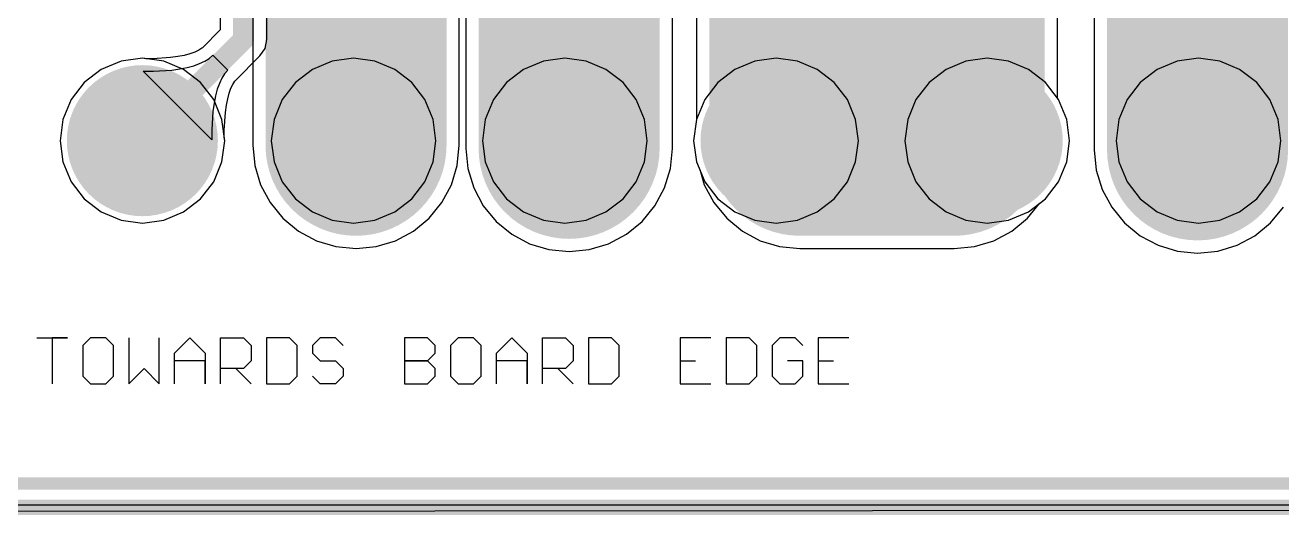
# Model space of a CAD drawing. Header units: millimetres. Extents: x 0.26 to 7.33, y 1.06 to 4.59.
# Drawn here: x 1.256 to 2.075, y 1.665 to 1.985 of the extents above; entities that cross this region are included whole.
import ezdxf

# ---------------------------------------------------------------- set-up
doc = ezdxf.new("R2010")
doc.units = ezdxf.units.MM
doc.header["$MEASUREMENT"] = 0
for name, color, linetype in [('BottomLayer', 5, 'Continuous'), ('BottomSolder', 6, 'Continuous'), ('Mechanical20', 56, 'Continuous'), ('MultiLayer', 9, 'Continuous'), ('PadHoleLayer', 156, 'Continuous'), ('TopLayer', 1, 'Continuous'), ('TopOverlay', 2, 'Continuous'), ('TopSolder', 216, 'Continuous')]:
    doc.layers.add(name, color=color, linetype=linetype)

# ---------------------------------------------------------------- blocks, each defined once
blk = doc.blocks.new('MX150_20_PIN_29')
at = {"layer": 'BottomLayer', "const_width": 0.04528}
for points in [[(-0.22933, -0.0689, 1), (-0.18405, -0.0689, 1)], [(-0.09154, -0.0689, 1), (-0.04626, -0.0689, 1)], [(0.04626, -0.0689, 1), (0.09154, -0.0689, 1)], [(0.18406, -0.0689, 1), (0.22933, -0.0689, 1)], [(0.32185, -0.0689, 1), (0.36713, -0.0689, 1)], [(0.45965, -0.0689, 1), (0.50492, -0.0689, 1)]]:
    blk.add_lwpolyline(points, format="xyb", close=True, dxfattribs=at)
at = {"layer": 'BottomSolder', "const_width": 0.04928}
for points in [[(-0.23133, -0.0689, 1), (-0.18205, -0.0689, 1)], [(-0.09354, -0.0689, 1), (-0.04426, -0.0689, 1)], [(0.04426, -0.0689, 1), (0.09354, -0.0689, 1)], [(0.18206, -0.0689, 1), (0.23133, -0.0689, 1)], [(0.31985, -0.0689, 1), (0.36913, -0.0689, 1)], [(0.45765, -0.0689, 1), (0.50692, -0.0689, 1)]]:
    blk.add_lwpolyline(points, format="xyb", close=True, dxfattribs=at)
at = {"layer": 'MultiLayer', "const_width": 0.04528}
for points in [[(-0.22933, -0.0689, 1), (-0.18405, -0.0689, 1)], [(-0.09154, -0.0689, 1), (-0.04626, -0.0689, 1)], [(0.04626, -0.0689, 1), (0.09154, -0.0689, 1)], [(0.18406, -0.0689, 1), (0.22933, -0.0689, 1)], [(0.32185, -0.0689, 1), (0.36713, -0.0689, 1)], [(0.45965, -0.0689, 1), (0.50492, -0.0689, 1)]]:
    blk.add_lwpolyline(points, format="xyb", close=True, dxfattribs=at)
at = {"layer": 'PadHoleLayer', "const_width": 0.0315}
for points in [[(-0.22244, -0.0689, 1), (-0.19094, -0.0689, 1)], [(-0.08465, -0.0689, 1), (-0.05315, -0.0689, 1)], [(0.05315, -0.0689, 1), (0.08465, -0.0689, 1)], [(0.19095, -0.0689, 1), (0.22244, -0.0689, 1)], [(0.32874, -0.0689, 1), (0.36024, -0.0689, 1)], [(0.46654, -0.0689, 1), (0.49803, -0.0689, 1)]]:
    blk.add_lwpolyline(points, format="xyb", close=True, dxfattribs=at)
at = {"layer": 'TopLayer', "const_width": 0.04528}
for points in [[(-0.22933, -0.0689, 1), (-0.18405, -0.0689, 1)], [(-0.09154, -0.0689, 1), (-0.04626, -0.0689, 1)], [(0.04626, -0.0689, 1), (0.09154, -0.0689, 1)], [(0.18406, -0.0689, 1), (0.22933, -0.0689, 1)], [(0.32185, -0.0689, 1), (0.36713, -0.0689, 1)], [(0.45965, -0.0689, 1), (0.50492, -0.0689, 1)]]:
    blk.add_lwpolyline(points, format="xyb", close=True, dxfattribs=at)
at = {"layer": 'TopOverlay'}
for p, q in [((-0.27559, -0.19757), (-0.2556, -0.19757)), ((-0.2556, -0.19757), (-0.26559, -0.19757)), ((-0.26559, -0.19757), (-0.26559, -0.22756)), ((-0.2406, -0.19757), (-0.2456, -0.20257)), ((-0.2456, -0.20257), (-0.2456, -0.22256)), ((-0.23061, -0.19757), (-0.2406, -0.19757)), ((-0.22561, -0.20257), (-0.23061, -0.19757)), ((-0.22561, -0.22256), (-0.22561, -0.20257)), ((-0.21561, -0.19757), (-0.21561, -0.22756)), ((-0.19562, -0.22756), (-0.19562, -0.19757)), ((-0.18562, -0.20757), (-0.17562, -0.19757)), ((-0.17562, -0.19757), (-0.16563, -0.20757)), ((-0.15563, -0.22756), (-0.15563, -0.19757)), ((-0.15563, -0.19757), (-0.14063, -0.19757)), ((-0.14063, -0.19757), (-0.13564, -0.20257)), ((-0.13564, -0.20257), (-0.13564, -0.21256)), ((-0.12564, -0.19757), (-0.12564, -0.22756)), ((-0.11064, -0.19757), (-0.12564, -0.19757)), ((-0.10565, -0.20257), (-0.11064, -0.19757)), ((-0.10565, -0.22256), (-0.10565, -0.20257)), ((-0.09065, -0.19757), (-0.09565, -0.20257)), ((-0.09565, -0.20257), (-0.09565, -0.20757)), ((-0.08065, -0.19757), (-0.09065, -0.19757)), ((-0.07566, -0.20257), (-0.08065, -0.19757)), ((-0.03567, -0.19757), (-0.03567, -0.22756)), ((-0.02067, -0.19757), (-0.03567, -0.19757)), ((-0.01567, -0.20257), (-0.02067, -0.19757)), ((-0.01567, -0.20757), (-0.01567, -0.20257)), ((-0.00068, -0.19757), (-0.00568, -0.20257)), ((-0.00568, -0.20257), (-0.00568, -0.22256)), ((0.00932, -0.19757), (-0.00068, -0.19757)), ((0.01432, -0.20257), (0.00932, -0.19757)), ((0.01432, -0.22256), (0.01432, -0.20257)), ((0.02431, -0.20757), (0.03431, -0.19757)), ((0.03431, -0.19757), (0.04431, -0.20757)), ((0.0543, -0.22756), (0.0543, -0.19757)), ((0.0543, -0.19757), (0.0693, -0.19757)), ((0.0693, -0.19757), (0.0743, -0.20257)), ((0.0743, -0.20257), (0.0743, -0.21256)), ((0.08429, -0.19757), (0.08429, -0.22756)), ((0.09929, -0.19757), (0.08429, -0.19757)), ((0.10429, -0.20257), (0.09929, -0.19757)), ((0.10429, -0.22256), (0.10429, -0.20257)), ((0.16427, -0.19757), (0.14427, -0.19757)), ((0.14427, -0.19757), (0.14427, -0.22756)), ((0.17426, -0.19757), (0.17426, -0.22756)), ((0.18926, -0.19757), (0.17426, -0.19757)), ((0.19426, -0.20257), (0.18926, -0.19757)), ((0.19426, -0.22256), (0.19426, -0.20257)), ((0.20925, -0.19757), (0.20425, -0.20257)), ((0.20425, -0.20257), (0.20425, -0.22256)), ((0.21925, -0.19757), (0.20925, -0.19757)), ((0.22425, -0.20257), (0.21925, -0.19757)), ((0.25424, -0.19757), (0.23424, -0.19757)), ((0.23424, -0.19757), (0.23424, -0.22756)), ((-0.18562, -0.22756), (-0.18562, -0.20757)), ((-0.16563, -0.21256), (-0.18562, -0.21256)), ((-0.16563, -0.20757), (-0.16563, -0.22756)), ((-0.16563, -0.22756), (-0.16563, -0.21256)), ((-0.13564, -0.21256), (-0.14063, -0.21756)), ((-0.09565, -0.20757), (-0.09065, -0.21256)), ((-0.09065, -0.21256), (-0.08065, -0.21256)), ((-0.08065, -0.21256), (-0.07566, -0.21756)), ((-0.02067, -0.21256), (-0.03567, -0.21256)), ((-0.03567, -0.21256), (-0.02067, -0.21256)), ((-0.02067, -0.21256), (-0.01567, -0.20757)), ((-0.01567, -0.21756), (-0.02067, -0.21256)), ((0.02431, -0.22756), (0.02431, -0.20757)), ((0.04431, -0.21256), (0.02431, -0.21256)), ((0.04431, -0.20757), (0.04431, -0.22756)), ((0.04431, -0.22756), (0.04431, -0.21256)), ((0.0743, -0.21256), (0.0693, -0.21756)), ((0.14427, -0.21256), (0.15427, -0.21256)), ((0.22425, -0.21256), (0.21425, -0.21256)), ((0.22425, -0.22256), (0.22425, -0.21256)), ((0.23424, -0.21256), (0.24424, -0.21256)), ((-0.21561, -0.22756), (-0.20561, -0.21756)), ((-0.20561, -0.21756), (-0.19562, -0.22756)), ((-0.14063, -0.21756), (-0.15563, -0.21756)), ((-0.14563, -0.21756), (-0.13564, -0.22756)), ((-0.07566, -0.21756), (-0.07566, -0.22256)), ((-0.01567, -0.22256), (-0.01567, -0.21756)), ((0.0693, -0.21756), (0.0543, -0.21756)), ((0.0643, -0.21756), (0.0743, -0.22756)), ((-0.2456, -0.22256), (-0.2406, -0.22756)), ((-0.2406, -0.22756), (-0.23061, -0.22756)), ((-0.23061, -0.22756), (-0.22561, -0.22256)), ((-0.12564, -0.22756), (-0.11064, -0.22756)), ((-0.11064, -0.22756), (-0.10565, -0.22256)), ((-0.09065, -0.22756), (-0.09565, -0.22256)), ((-0.08065, -0.22756), (-0.09065, -0.22756)), ((-0.07566, -0.22256), (-0.08065, -0.22756)), ((-0.03567, -0.22756), (-0.02067, -0.22756)), ((-0.02067, -0.22756), (-0.01567, -0.22256)), ((-0.00568, -0.22256), (-0.00068, -0.22756)), ((-0.00068, -0.22756), (0.00932, -0.22756)), ((0.00932, -0.22756), (0.01432, -0.22256)), ((0.08429, -0.22756), (0.09929, -0.22756)), ((0.09929, -0.22756), (0.10429, -0.22256)), ((0.14427, -0.22756), (0.16427, -0.22756)), ((0.17426, -0.22756), (0.18926, -0.22756)), ((0.18926, -0.22756), (0.19426, -0.22256)), ((0.20425, -0.22256), (0.20925, -0.22756)), ((0.20925, -0.22756), (0.21925, -0.22756)), ((0.21925, -0.22756), (0.22425, -0.22256)), ((0.23424, -0.22756), (0.25424, -0.22756))]:
    blk.add_line(p, q, dxfattribs=at)
at = {"layer": 'TopOverlay', "const_width": 0.008}
blk.add_lwpolyline([(-1.08622, -0.29252), (1.0878, -0.29252)], dxfattribs=at)
at = {"layer": 'TopSolder', "const_width": 0.04928}
for points in [[(-0.23133, -0.0689, 1), (-0.18205, -0.0689, 1)], [(-0.09354, -0.0689, 1), (-0.04426, -0.0689, 1)], [(0.04426, -0.0689, 1), (0.09354, -0.0689, 1)], [(0.18206, -0.0689, 1), (0.23133, -0.0689, 1)], [(0.31985, -0.0689, 1), (0.36913, -0.0689, 1)], [(0.45765, -0.0689, 1), (0.50692, -0.0689, 1)]]:
    blk.add_lwpolyline(points, format="xyb", close=True, dxfattribs=at)

msp = doc.modelspace()

# ---------------------------------------------------------------- linework, layer by layer
at = {"layer": 'BottomLayer'}
for p, q in [((1.543, 2.04193), (1.543, 1.90413)), ((1.67776, 1.90413), (1.67776, 2.04193)), ((1.953, 2.04093), (1.953, 1.90313)), ((1.41318, 1.97514), (1.41318, 2.03193)), ((1.38282, 2.01823), (1.38282, 1.98143)), ((1.38282, 1.98143), (1.37112, 1.96974)), ((1.36874, 1.96813), (1.36619, 1.96692)), ((1.37072, 1.96939), (1.36874, 1.96813)), ((1.37112, 1.96974), (1.37072, 1.96939)), ((1.40873, 1.96441), (1.41203, 1.96933)), ((1.41203, 1.96933), (1.41318, 1.97514)), ((1.31808, 1.96104), (1.30512, 1.95567)), ((1.33199, 1.96287), (1.31808, 1.96104)), ((1.33423, 1.96258), (1.33199, 1.96287)), ((1.33887, 1.9626), (1.33423, 1.96258)), ((1.35033, 1.96332), (1.33887, 1.9626)), ((1.35507, 1.96396), (1.35033, 1.96332)), ((1.35935, 1.9648), (1.35507, 1.96396)), ((1.36306, 1.96579), (1.35935, 1.9648)), ((1.36619, 1.96692), (1.36306, 1.96579)), ((1.36934, 1.95938), (1.37269, 1.96098)), ((1.37269, 1.96098), (1.37557, 1.96281)), ((1.37557, 1.96281), (1.37797, 1.96486)), ((1.37797, 1.96486), (1.38771, 1.95511)), ((1.39259, 1.94827), (1.40873, 1.96441)), ((1.45588, 1.96104), (1.44292, 1.95567)), ((1.46979, 1.96287), (1.45588, 1.96104)), ((1.48369, 1.96104), (1.46979, 1.96287)), ((1.49666, 1.95567), (1.48369, 1.96104)), ((1.73147, 1.96104), (1.71851, 1.95567)), ((1.74538, 1.96287), (1.73147, 1.96104)), ((1.75929, 1.96104), (1.74538, 1.96287)), ((1.77225, 1.95567), (1.75929, 1.96104)), ((1.86927, 1.96104), (1.85631, 1.95567)), ((1.88317, 1.96287), (1.86927, 1.96104)), ((1.89708, 1.96104), (1.88317, 1.96287)), ((1.91004, 1.95567), (1.89708, 1.96104)), ((1.30512, 1.95567), (1.294, 1.94713)), ((1.33244, 1.95441), (1.33915, 1.95445)), ((1.37727, 1.90959), (1.33244, 1.95441)), ((1.33915, 1.95445), (1.35113, 1.9552)), ((1.35113, 1.9552), (1.3564, 1.95591)), ((1.3564, 1.95591), (1.36119, 1.95685)), ((1.36119, 1.95685), (1.3655, 1.958)), ((1.3655, 1.958), (1.36934, 1.95938)), ((1.38567, 1.95271), (1.38384, 1.94984)), ((1.38771, 1.95511), (1.38567, 1.95271)), ((1.44292, 1.95567), (1.43179, 1.94713)), ((1.50778, 1.94713), (1.49666, 1.95567)), ((1.71851, 1.95567), (1.70738, 1.94713)), ((1.78337, 1.94713), (1.77225, 1.95567)), ((1.85631, 1.95567), (1.84518, 1.94713)), ((1.92117, 1.94713), (1.91004, 1.95567)), ((1.294, 1.94713), (1.28546, 1.936)), ((1.38224, 1.94648), (1.38086, 1.94265)), ((1.38384, 1.94984), (1.38224, 1.94648)), ((1.38865, 1.94021), (1.38978, 1.94334)), ((1.38978, 1.94334), (1.39099, 1.94588)), ((1.39099, 1.94588), (1.39225, 1.94786)), ((1.39225, 1.94786), (1.39259, 1.94827)), ((1.43179, 1.94713), (1.42325, 1.936)), ((1.51632, 1.936), (1.50778, 1.94713)), ((1.70738, 1.94713), (1.69884, 1.936)), ((1.79191, 1.936), (1.78337, 1.94713)), ((1.84518, 1.94713), (1.83664, 1.936)), ((1.92971, 1.936), (1.92117, 1.94713)), ((1.28546, 1.936), (1.28009, 1.92304)), ((1.3797, 1.93833), (1.37877, 1.93354)), ((1.38086, 1.94265), (1.3797, 1.93833)), ((1.38682, 1.93222), (1.38766, 1.93649)), ((1.38766, 1.93649), (1.38865, 1.94021)), ((1.42325, 1.936), (1.41788, 1.92304)), ((1.52169, 1.92304), (1.51632, 1.936)), ((1.69884, 1.936), (1.69347, 1.92304)), ((1.79728, 1.92304), (1.79191, 1.936)), ((1.83664, 1.936), (1.83127, 1.92304)), ((1.93508, 1.92304), (1.92971, 1.936)), ((1.37806, 1.92827), (1.37731, 1.91629)), ((1.37877, 1.93354), (1.37806, 1.92827)), ((1.38546, 1.91601), (1.38618, 1.92747)), ((1.38618, 1.92747), (1.38682, 1.93222)), ((1.28009, 1.92304), (1.27826, 1.90913)), ((1.41788, 1.92304), (1.41605, 1.90913)), ((1.52352, 1.90913), (1.52169, 1.92304)), ((1.69347, 1.92304), (1.69164, 1.90913)), ((1.79911, 1.90913), (1.79728, 1.92304)), ((1.83127, 1.92304), (1.82944, 1.90913)), ((1.93691, 1.90913), (1.93508, 1.92304)), ((1.37731, 1.91629), (1.37727, 1.90959)), ((1.38543, 1.91137), (1.38546, 1.91601)), ((1.38573, 1.90913), (1.38543, 1.91137)), ((1.27826, 1.90913), (1.28009, 1.89523)), ((1.3839, 1.89523), (1.38573, 1.90913)), ((1.41605, 1.90913), (1.41788, 1.89523)), ((1.52169, 1.89523), (1.52352, 1.90913)), ((1.543, 1.90413), (1.54429, 1.89099)), ((1.67646, 1.89099), (1.67776, 1.90413)), ((1.69164, 1.90913), (1.69347, 1.89523)), ((1.79728, 1.89523), (1.79911, 1.90913)), ((1.82944, 1.90913), (1.83127, 1.89523)), ((1.93508, 1.89523), (1.93691, 1.90913)), ((1.953, 1.90313), (1.95429, 1.88999)), ((1.28009, 1.89523), (1.28546, 1.88227)), ((1.37853, 1.88227), (1.3839, 1.89523)), ((1.41788, 1.89523), (1.42325, 1.88227)), ((1.51632, 1.88227), (1.52169, 1.89523)), ((1.69347, 1.89523), (1.69884, 1.88227)), ((1.79191, 1.88227), (1.79728, 1.89523)), ((1.83127, 1.89523), (1.83664, 1.88227)), ((1.92971, 1.88227), (1.93508, 1.89523)), ((1.54429, 1.89099), (1.54813, 1.87835)), ((1.67263, 1.87835), (1.67646, 1.89099)), ((1.95429, 1.88999), (1.95813, 1.87735)), ((1.28546, 1.88227), (1.294, 1.87114)), ((1.36999, 1.87114), (1.37853, 1.88227)), ((1.42325, 1.88227), (1.43179, 1.87114)), ((1.50778, 1.87114), (1.51632, 1.88227)), ((1.54813, 1.87835), (1.55435, 1.8667)), ((1.6664, 1.8667), (1.67263, 1.87835)), ((1.69884, 1.88227), (1.70738, 1.87114)), ((1.78337, 1.87114), (1.79191, 1.88227)), ((1.83664, 1.88227), (1.84518, 1.87114)), ((1.92117, 1.87114), (1.92971, 1.88227)), ((1.294, 1.87114), (1.30512, 1.8626)), ((1.35886, 1.8626), (1.36999, 1.87114)), ((1.43179, 1.87114), (1.44292, 1.8626)), ((1.49666, 1.8626), (1.50778, 1.87114)), ((1.70738, 1.87114), (1.71851, 1.8626)), ((1.77225, 1.8626), (1.78337, 1.87114)), ((1.84518, 1.87114), (1.85631, 1.8626)), ((1.91004, 1.8626), (1.92117, 1.87114)), ((1.95813, 1.87735), (1.96435, 1.8657)), ((1.30512, 1.8626), (1.31808, 1.85723)), ((1.3459, 1.85723), (1.35886, 1.8626)), ((1.44292, 1.8626), (1.45588, 1.85723)), ((1.48369, 1.85723), (1.49666, 1.8626)), ((1.55435, 1.8667), (1.56273, 1.85649)), ((1.65802, 1.85649), (1.6664, 1.8667)), ((1.71851, 1.8626), (1.73147, 1.85723)), ((1.75929, 1.85723), (1.77225, 1.8626)), ((1.85631, 1.8626), (1.86927, 1.85723)), ((1.89708, 1.85723), (1.91004, 1.8626)), ((1.96435, 1.8657), (1.97273, 1.85549)), ((2.06802, 1.85549), (2.0764, 1.8657)), ((1.31808, 1.85723), (1.33199, 1.8554)), ((1.33199, 1.8554), (1.3459, 1.85723)), ((1.45588, 1.85723), (1.46979, 1.8554)), ((1.46979, 1.8554), (1.48369, 1.85723)), ((1.56273, 1.85649), (1.57294, 1.84811)), ((1.64781, 1.84811), (1.65802, 1.85649)), ((1.73147, 1.85723), (1.74538, 1.8554)), ((1.74538, 1.8554), (1.75929, 1.85723)), ((1.86927, 1.85723), (1.88317, 1.8554)), ((1.88317, 1.8554), (1.89708, 1.85723)), ((1.97273, 1.85549), (1.98294, 1.84711)), ((2.05781, 1.84711), (2.06802, 1.85549)), ((1.57294, 1.84811), (1.58459, 1.84188)), ((1.63616, 1.84188), (1.64781, 1.84811)), ((1.98294, 1.84711), (1.99459, 1.84088)), ((2.04616, 1.84088), (2.05781, 1.84711)), ((1.58459, 1.84188), (1.59723, 1.83805)), ((1.59723, 1.83805), (1.61038, 1.83675)), ((1.61038, 1.83675), (1.62352, 1.83805)), ((1.62352, 1.83805), (1.63616, 1.84188)), ((1.99459, 1.84088), (2.00723, 1.83705)), ((2.00723, 1.83705), (2.02038, 1.83575)), ((2.02038, 1.83575), (2.03352, 1.83705)), ((2.03352, 1.83705), (2.04616, 1.84088)), ((7.325, 1.6725), (0.27754, 1.6663))]:
    msp.add_line(p, q, dxfattribs=at)
for points, const_width in [([(1.398, 1.97514), (1.398, 2.11872)], 0.01378), ([(1.61038, 1.90413), (1.61038, 2.04193)], 0.11811), ([(2.02038, 1.90313), (2.02038, 2.04093)], 0.11811), ([(1.33199, 1.90913), (1.398, 1.97514)], 0.01378)]:
    msp.add_lwpolyline(points, dxfattribs=dict(at, const_width=const_width))
for points, const_width in [([(1.58085, 2.04193, 1), (1.63991, 2.04193, 1)], 0.05906), ([(1.99085, 2.04093, 1), (2.04991, 2.04093, 1)], 0.05906), ([(1.39456, 1.97514, 1), (1.40144, 1.97514, 1)], 0.00689), ([(1.39456, 1.97514, 1), (1.40144, 1.97514, 1)], 0.00689), ([(1.58085, 1.90413, 1), (1.63991, 1.90413, 1)], 0.05906), ([(1.99085, 1.90313, 1), (2.04991, 1.90313, 1)], 0.05906), ([(1.32855, 1.90913, 1), (1.33544, 1.90913, 1)], 0.00689)]:
    msp.add_lwpolyline(points, format="xyb", close=True, dxfattribs=dict(at, const_width=const_width))
at = {"layer": 'Mechanical20', "const_width": 0.01}
msp.add_lwpolyline([(0.302, 1.67), (7.325, 1.67)], dxfattribs=at)
at = {"layer": 'TopLayer'}
for p, q in [((1.404, 2.04393), (1.404, 1.90613)), ((1.53876, 1.90613), (1.53876, 2.04393)), ((1.69348, 2.03301), (1.69348, 1.92305)), ((1.92906, 1.93684), (1.92906, 2.01922)), ((1.31808, 1.96104), (1.30512, 1.95567)), ((1.33199, 1.96287), (1.31808, 1.96104)), ((1.3459, 1.96104), (1.33199, 1.96287)), ((1.35886, 1.95567), (1.3459, 1.96104)), ((1.59367, 1.96104), (1.58072, 1.95567)), ((1.60758, 1.96287), (1.59367, 1.96104)), ((1.62149, 1.96104), (1.60758, 1.96287)), ((1.63445, 1.95567), (1.62149, 1.96104)), ((2.00706, 1.96104), (1.9941, 1.95567)), ((2.02097, 1.96287), (2.00706, 1.96104)), ((2.03488, 1.96104), (2.02097, 1.96287)), ((2.04784, 1.95567), (2.03488, 1.96104)), ((1.30512, 1.95567), (1.294, 1.94713)), ((1.36999, 1.94713), (1.35886, 1.95567)), ((1.58072, 1.95567), (1.56959, 1.94713)), ((1.64558, 1.94713), (1.63445, 1.95567)), ((1.9941, 1.95567), (1.98297, 1.94713)), ((2.05897, 1.94713), (2.04784, 1.95567)), ((1.294, 1.94713), (1.28546, 1.936)), ((1.37853, 1.936), (1.36999, 1.94713)), ((1.56959, 1.94713), (1.56105, 1.936)), ((1.65412, 1.936), (1.64558, 1.94713)), ((1.98297, 1.94713), (1.97443, 1.936)), ((2.0675, 1.936), (2.05897, 1.94713)), ((1.28546, 1.936), (1.28009, 1.92304)), ((1.3839, 1.92304), (1.37853, 1.936)), ((1.56105, 1.936), (1.55568, 1.92304)), ((1.65949, 1.92304), (1.65412, 1.936)), ((1.92971, 1.936), (1.92906, 1.93684)), ((1.93508, 1.92304), (1.92971, 1.936)), ((1.97443, 1.936), (1.96906, 1.92304)), ((2.07287, 1.92304), (2.0675, 1.936)), ((1.28009, 1.92304), (1.27826, 1.90913)), ((1.38573, 1.90913), (1.3839, 1.92304)), ((1.55568, 1.92304), (1.55385, 1.90913)), ((1.66132, 1.90913), (1.65949, 1.92304)), ((1.69347, 1.92304), (1.69164, 1.90913)), ((1.69348, 1.92305), (1.69347, 1.92304)), ((1.93691, 1.90913), (1.93508, 1.92304)), ((1.96906, 1.92304), (1.96723, 1.90913)), ((2.0747, 1.90913), (2.07287, 1.92304)), ((1.27826, 1.90913), (1.28009, 1.89523)), ((1.3839, 1.89523), (1.38573, 1.90913)), ((1.404, 1.90613), (1.40529, 1.89299)), ((1.53746, 1.89299), (1.53876, 1.90613)), ((1.55385, 1.90913), (1.55568, 1.89523)), ((1.65949, 1.89523), (1.66132, 1.90913)), ((1.69164, 1.90913), (1.69347, 1.89523)), ((1.93508, 1.89523), (1.93691, 1.90913)), ((1.96723, 1.90913), (1.96906, 1.89523)), ((2.07287, 1.89523), (2.0747, 1.90913)), ((1.28009, 1.89523), (1.28546, 1.88227)), ((1.37853, 1.88227), (1.3839, 1.89523)), ((1.55568, 1.89523), (1.56105, 1.88227)), ((1.65412, 1.88227), (1.65949, 1.89523)), ((1.69347, 1.89523), (1.69579, 1.88962)), ((1.92971, 1.88227), (1.93508, 1.89523)), ((1.96906, 1.89523), (1.97443, 1.88227)), ((2.0675, 1.88227), (2.07287, 1.89523)), ((1.40529, 1.89299), (1.40913, 1.88035)), ((1.53363, 1.88035), (1.53746, 1.89299)), ((1.69579, 1.88962), (1.69861, 1.88035)), ((1.28546, 1.88227), (1.294, 1.87114)), ((1.36999, 1.87114), (1.37853, 1.88227)), ((1.40913, 1.88035), (1.41535, 1.8687)), ((1.5274, 1.8687), (1.53363, 1.88035)), ((1.56105, 1.88227), (1.56959, 1.87114)), ((1.64558, 1.87114), (1.65412, 1.88227)), ((1.69861, 1.88035), (1.70483, 1.8687)), ((1.92117, 1.87114), (1.92971, 1.88227)), ((1.97443, 1.88227), (1.98297, 1.87114)), ((2.05897, 1.87114), (2.0675, 1.88227)), ((1.294, 1.87114), (1.30512, 1.8626)), ((1.35886, 1.8626), (1.36999, 1.87114)), ((1.56959, 1.87114), (1.58072, 1.8626)), ((1.63445, 1.8626), (1.64558, 1.87114)), ((1.91723, 1.86811), (1.92117, 1.87114)), ((1.98297, 1.87114), (1.9941, 1.8626)), ((2.04784, 1.8626), (2.05897, 1.87114)), ((1.30512, 1.8626), (1.31808, 1.85723)), ((1.3459, 1.85723), (1.35886, 1.8626)), ((1.41535, 1.8687), (1.42373, 1.85849)), ((1.51902, 1.85849), (1.5274, 1.8687)), ((1.58072, 1.8626), (1.59367, 1.85723)), ((1.62149, 1.85723), (1.63445, 1.8626)), ((1.70483, 1.8687), (1.71321, 1.85849)), ((1.90933, 1.85849), (1.91723, 1.86811)), ((1.9941, 1.8626), (2.00706, 1.85723)), ((2.03488, 1.85723), (2.04784, 1.8626)), ((1.31808, 1.85723), (1.33199, 1.8554)), ((1.33199, 1.8554), (1.3459, 1.85723)), ((1.42373, 1.85849), (1.43394, 1.85011)), ((1.50881, 1.85011), (1.51902, 1.85849)), ((1.59367, 1.85723), (1.60758, 1.8554)), ((1.60758, 1.8554), (1.62149, 1.85723)), ((1.71321, 1.85849), (1.72342, 1.85011)), ((1.89912, 1.85011), (1.90933, 1.85849)), ((2.00706, 1.85723), (2.02097, 1.8554)), ((2.02097, 1.8554), (2.03488, 1.85723)), ((1.43394, 1.85011), (1.44559, 1.84388)), ((1.49716, 1.84388), (1.50881, 1.85011)), ((1.72342, 1.85011), (1.73507, 1.84388)), ((1.88747, 1.84388), (1.89912, 1.85011)), ((1.44559, 1.84388), (1.45823, 1.84005)), ((1.45823, 1.84005), (1.47138, 1.83875)), ((1.47138, 1.83875), (1.48452, 1.84005)), ((1.48452, 1.84005), (1.49716, 1.84388)), ((1.73507, 1.84388), (1.74771, 1.84005)), ((1.74771, 1.84005), (1.76086, 1.83875)), ((1.76086, 1.83875), (1.86169, 1.83875)), ((1.86169, 1.83875), (1.87483, 1.84005)), ((1.87483, 1.84005), (1.88747, 1.84388)), ((7.325, 1.6713), (0.279, 1.6713))]:
    msp.add_line(p, q, dxfattribs=at)
at = {"layer": 'TopLayer', "const_width": 0.11811}
for points in [[(1.47138, 1.90613), (1.47138, 2.04393)], [(1.76086, 1.90613), (1.76086, 2.04393)], [(1.86169, 1.90613), (1.86169, 2.04393)], [(1.76086, 1.90613), (1.86169, 1.90613)]]:
    msp.add_lwpolyline(points, dxfattribs=at)
at = {"layer": 'TopLayer', "const_width": 0.05906}
for points in [[(1.44185, 1.90613, 1), (1.50091, 1.90613, 1)], [(1.73133, 1.90613, 1), (1.79039, 1.90613, 1)], [(1.73133, 1.90613, 1), (1.79039, 1.90613, 1)], [(1.83216, 1.90613, 1), (1.89121, 1.90613, 1)], [(1.83216, 1.90613, 1), (1.89121, 1.90613, 1)]]:
    msp.add_lwpolyline(points, format="xyb", close=True, dxfattribs=at)

# ---------------------------------------------------------------- block references
at = {"rotation": 360}
msp.add_blockref('MX150_20_PIN_29', (1.53868, 1.97803), dxfattribs=at)

doc.saveas('drawing.dxf')
